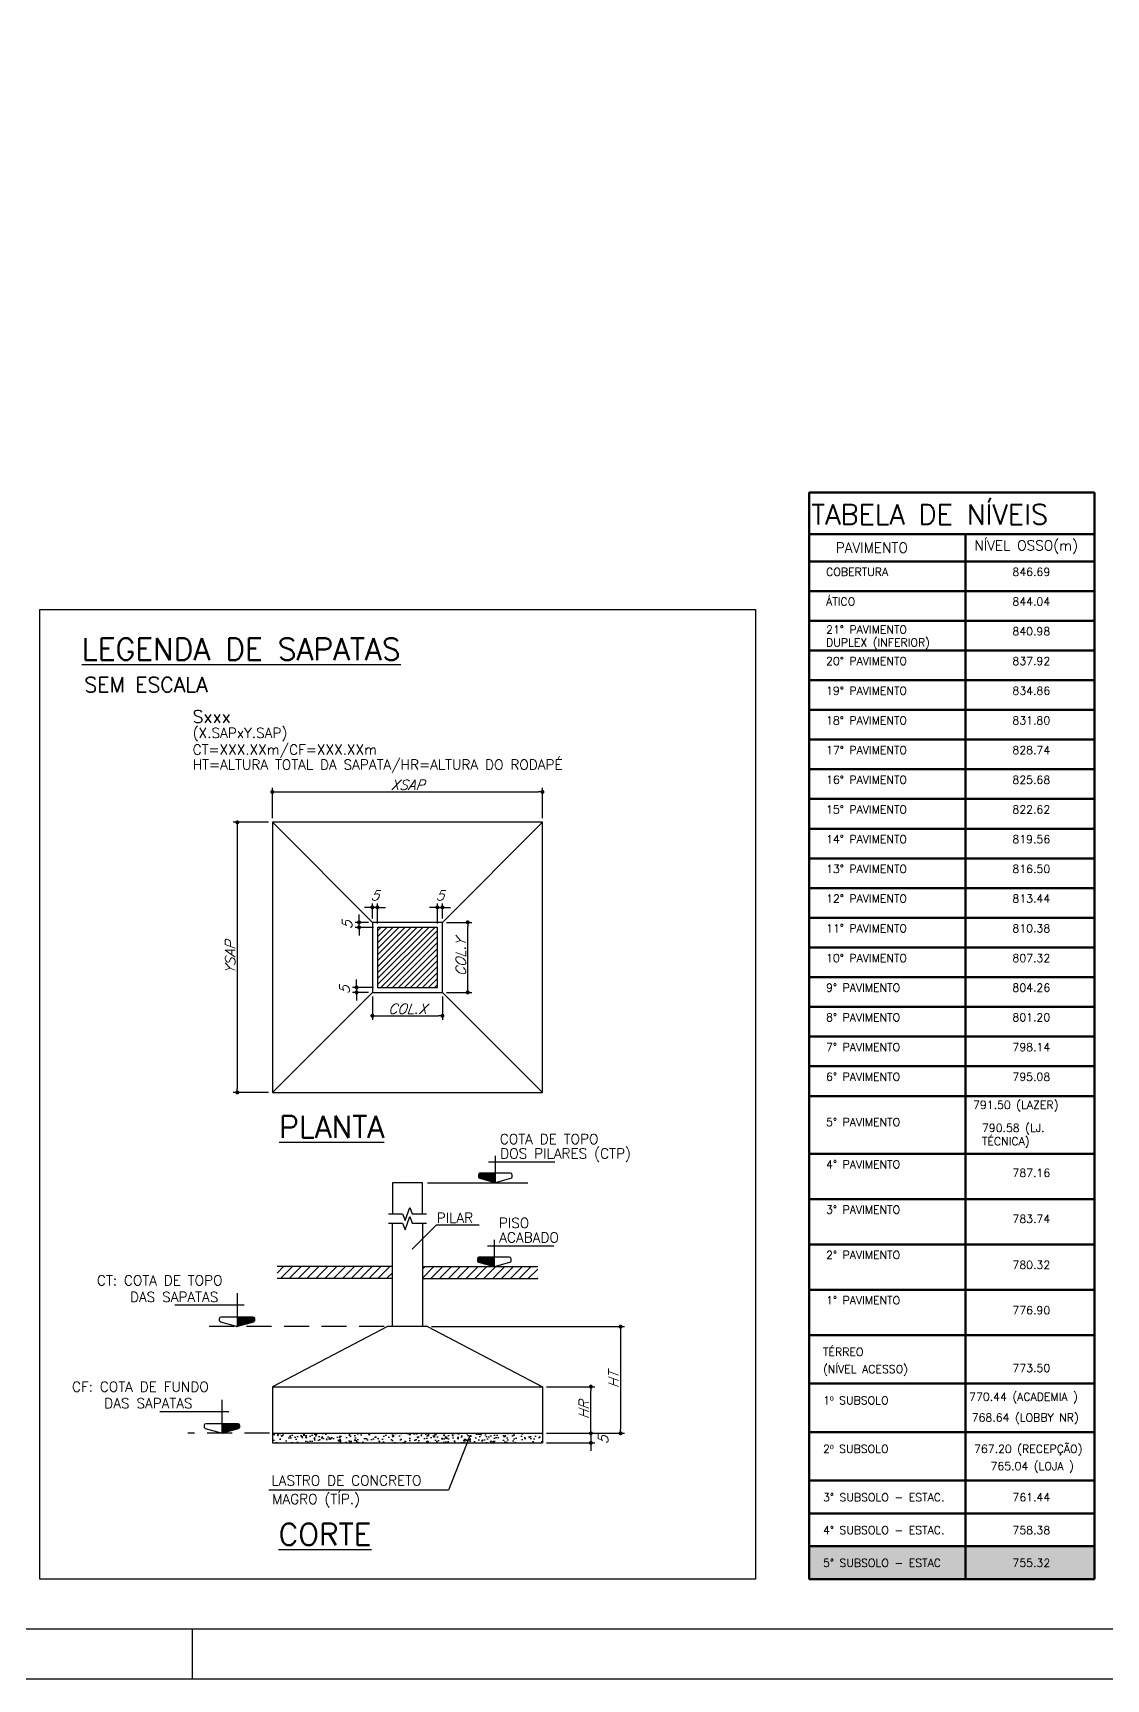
# Model space of a CAD drawing. Header units: millimetres. Extents: x -4137 to 5508, y -2380 to 3650.
# Drawn here: x 3498 to 4571, y -2380 to -735 of the extents above; entities that cross this region are included whole.
import ezdxf

# ---------------------------------------------------------------- set-up
doc = ezdxf.new("R2010")
doc.units = ezdxf.units.MM
doc.header["$LTSCALE"] = 50
doc.linetypes.add('DASHED', pattern=[0.75, 0.5, -0.25])
for name, color, linetype in [('2', 170, 'Continuous'), ('F-AUX', 2, 'Continuous'), ('F-AUX-RED', 1, 'Continuous'), ('F-AUX-YELLOW', 2, 'Continuous'), ('F-BLOCOS-DIM', 2, 'Continuous'), ('F-BLOCOS-NOME', 3, 'Continuous'), ('F-COTAS', 106, 'Continuous'), ('F-HACHURA', 1, 'Continuous'), ('F-MARGEM', 1, 'Continuous'), ('F-PILAR', 5, 'Continuous'), ('F-PILARES-HACH', 174, 'Continuous'), ('F-SAPATES-DET', 3, 'Continuous'), ('F-SOLIDO', 71, 'Continuous'), ('F-TEXTO', 6, 'Continuous'), ('F-TEXTO-GREEN', 3, 'Continuous'), ('F-TEXTO-YELLOW', 2, 'Continuous')]:
    doc.layers.add(name, color=color, linetype=linetype)
doc.layers.add('ARQ-ANO-TXT', color=2, linetype='Continuous', lineweight=9)
doc.layers.add('ARQ-DET', color=1, linetype='Continuous', lineweight=9)
doc.styles.add('CP-TEXT-INCL', font='simplex.shx', dxfattribs={"oblique": 20})
doc.styles.add('MCP', font='simplex.shx')
doc.styles.add('ROMANS', font='simplex.shx')
doc.styles.get("Standard").update_dxf_attribs({"font": 'simplex.shx'})
doc.dimstyles.new('CP-COTAS-50', dxfattribs={"dimscale": 0.8, "dimtxt": 12.5, "dimasz": 5, "dimexe": 5, "dimexo": 5, "dimgap": 2.5, "dimtad": 1, "dimdec": 1, "dimdsep": 46, "dimtxsty": 'CP-TEXT-INCL', "dimblk1": 'DOT', "dimblk2": 'DOT', "dimsah": 1, "dimcen": 9, "dimclrd": 256, "dimclre": 256, "dimclrt": 256, "dimadec": 0, "dimazin": 0, "dimtfac": 1, "dimtdec": 1, "dimtmove": 2, "dimatfit": 3, "dimldrblk": 'DOT', "dimfxl": 0, "dimtolj": 1, "dimarcsym": 0})
pattern_1 = [(45, (2767.7827, -2136.141), (-4.419417, 4.419417), [])]

# ---------------------------------------------------------------- blocks, each defined once
blk = doc.blocks.new('A$C037E4E7A')
h = blk.add_hatch(color=253)
h.dxf.hatch_style = 1
h.paths.add_polyline_path([(285.3, 32.8), (0, 32.8), (0, 0), (285.3, 0)])
at = {"layer": 'ARQ-DET', "lineweight": 50}
for p, q in [((285.3, 1086), (285.3, 0)), ((156.2, 1044.3), (156.2, 0)), ((0, 1017.2), (285.3, 1017.2)), ((0, 987.5), (285.3, 987.5)), ((0, 957.8), (285.3, 957.8)), ((0, 928.1), (285.3, 928.1)), ((0, 898.4), (285.3, 898.4)), ((0, 868.8), (285.3, 868.8)), ((0, 839.1), (285.3, 839.1)), ((0, 809.4), (285.3, 809.4)), ((0, 779.7), (285.3, 779.7)), ((0, 750), (285.3, 750)), ((0, 720.3), (285.3, 720.3)), ((0, 690.6), (285.3, 690.6)), ((0, 660.9), (285.3, 660.9)), ((0, 631.3), (285.3, 631.3)), ((0, 601.6), (285.3, 601.6)), ((0, 571.9), (285.3, 571.9)), ((0, 542.2), (285.3, 542.2)), ((0, 512.5), (285.3, 512.5)), ((0, 482.8), (285.3, 482.8)), ((0, 425), (285.3, 425)), ((0, 379.7), (285.3, 379.7)), ((0, 334.4), (285.3, 334.4)), ((0, 289.1), (285.3, 289.1)), ((0, 243.7), (285.3, 243.7)), ((0, 195.3), (285.3, 195.3)), ((0, 146.9), (285.3, 146.9)), ((0, 98.4), (285.3, 98.4)), ((0, 65.6), (285.3, 65.6)), ((0, 32.8), (285.3, 32.8)), ((0, 0), (285.3, 0))]:
    blk.add_line(p, q, dxfattribs=at)
at = {"layer": 'ARQ-DET', "lineweight": 70}
blk.add_line((0, 1044.3), (285.3, 1044.3), dxfattribs=at)
at = {"layer": 'ARQ-DET', "lineweight": 50}
blk.add_lwpolyline([(285.3, 0), (0, 0), (0, 1086), (285.3, 1086)], dxfattribs=at)
at = {"layer": 'ARQ-ANO-TXT', "color": 4, "lineweight": 20, "insert": (2.2, 1074.2), "char_height": 20, "width": 545.423, "attachment_point": 1, "style": 'ROMANS'}
blk.add_mtext('TABELA DE NÍVEIS ', dxfattribs=at)
at = {"layer": 'ARQ-ANO-TXT', "color": 4, "char_height": 10, "attachment_point": 1, "style": 'ROMANS'}
for s, insert, width in [('NÍVEL OSSO(m)', (165.1, 1038.1), 127.869), ('PAVIMENTO', (26.6, 1035.9), 124.262)]:
    blk.add_mtext(s, dxfattribs=dict(at, insert=insert, width=width))
at = {"layer": 'F-AUX', "char_height": 8, "attachment_point": 1, "style": 'ROMANS'}
for s, insert, width in [('COBERTURA', (16.9, 1010.7), 88.586), ('846.69', (203.2, 1010.7), 44.093), ('ÁTICO', (16.9, 981), 43.291), ('844.04', (203.2, 981), 44.093), ('21° PAVIMENTO', (16.9, 953), 110.633), ('DUPLEX (INFERIOR)', (16.9, 940.1), 139.329), ('840.98', (203.2, 951.3), 44.093), ('20° PAVIMENTO', (16.9, 921.6), 110.633), ('837.92', (203.2, 921.6), 44.093), ('19° PAVIMENTO', (16.9, 891.9), 110.633), ('834.86', (203.2, 891.9), 44.093), ('18° PAVIMENTO', (16.9, 862.2), 110.633), ('831.80', (203.2, 862.2), 44.093), ('17° PAVIMENTO', (16.9, 832.6), 110.633), ('828.74', (203.2, 832.6), 44.093), ('16° PAVIMENTO', (16.9, 802.9), 110.633), ('825.68', (203.2, 802.9), 44.093), ('15° PAVIMENTO', (16.9, 773.2), 110.633), ('822.62', (203.2, 773.2), 44.093), ('14° PAVIMENTO', (16.9, 743.5), 110.633), ('819.56', (203.2, 743.5), 44.093), ('13° PAVIMENTO', (16.9, 713.8), 110.633), ('816.50', (203.2, 713.8), 44.093), ('12° PAVIMENTO', (16.9, 684.1), 110.633), ('813.44', (203.2, 684.1), 44.093), ('11° PAVIMENTO', (16.9, 654.4), 110.633), ('810.38', (203.2, 654.4), 44.093), ('10° PAVIMENTO', (16.9, 624.7), 110.633), ('807.32', (203.2, 624.7), 44.093), ('9° PAVIMENTO', (16.9, 595.1), 102.616), ('804.26', (203.2, 595.1), 44.093), ('8° PAVIMENTO', (16.9, 565.4), 102.616), ('801.20', (203.2, 565.4), 44.093), ('7° PAVIMENTO', (16.9, 535.7), 102.616), ('798.14', (203.2, 535.7), 44.093), ('6° PAVIMENTO', (16.9, 506), 102.616), ('795.08', (203.2, 506), 44.093), ('791.50 (LAZER)', (163.8, 477.9), 196.167), ('5° PAVIMENTO', (16.9, 460.7), 102.616), ('790.58 (LJ. TÉCNICA)', (172.7, 454.9), 92.185), ('4° PAVIMENTO', (16.9, 418.5), 102.616), ('787.16', (203.2, 410), 44.093), ('3° PAVIMENTO', (16.9, 373.2), 102.616), ('783.74', (203.2, 364.1), 44.093), ('2° PAVIMENTO', (16.9, 327.9), 102.616), ('780.32', (203.2, 318), 44.093), ('1° PAVIMENTO', (16.9, 282.6), 102.616), ('776.90 ', (203.2, 272.7), 48.101), ('TÉRREO ', (13.8, 231), 62.932), ('(NÍVEL ACESSO)', (13.8, 213.8), 114.24), ('773.50', (203.2, 214.9), 44.093), ('1º SUBSOLO', (13.8, 182.6), 85.781), ('770.44 (ACADEMIA )', (159.9, 186.2), 177.647), ('768.64 (LOBBY NR)', (162.5, 165.4), 129.473), ('2º SUBSOLO', (13.8, 134.1), 85.781), ('767.20 (RECEPÇÃO)', (164.8, 134.1), 137.089), ('765.04 (LOJA )', (181.3, 116.9), 97.405), ('3° SUBSOLO - ESTAC.', (13.8, 85.7), 151.92), ('761.44', (203.2, 85.7), 44.093), ('4° SUBSOLO - ESTAC.', (13.8, 52.9), 151.92), ('758.38', (203.2, 52.9), 44.093), ('5° SUBSOLO - ESTAC', (13.8, 20.1), 147.911), ('755.32', (203.2, 20.1), 44.093)]:
    blk.add_mtext(s, dxfattribs=dict(at, insert=insert, width=width))
blk = doc.blocks.new('A0-4L_900')
at = {"layer": 'F-MARGEM', "color": 2}
blk.add_line((155.9, 1), (155.9, 0), dxfattribs=at)
blk.add_lwpolyline([(0, 0), (0, 90), (192.9, 90), (192.9, 0)], close=True, dxfattribs=at)
at = {"layer": 'F-MARGEM', "color": 7}
blk.add_lwpolyline([(2.5, 89), (191.9, 89), (191.9, 1), (2.5, 1)], close=True, dxfattribs=at)
blk = doc.blocks.new('_DOT')
at = {"color": 0, "linetype": 'ByBlock'}
blk.add_line((-0.5, 0), (-1, 0), dxfattribs=at)
at = {"color": 0, "linetype": 'ByBlock', "const_width": 0.5}
blk.add_lwpolyline([(-0.25, 0, 1), (0.25, 0, 1)], format="xyb", close=True, dxfattribs=at)
blk = doc.blocks.new('*D105')
at = {"layer": 'DEFPOINTS', "color": 0, "transparency": 16777216}
for p in [(3837.6, -1694.1), (3907.6, -1694.1), (3907.6, -1717.5)]:
    blk.add_point(p, dxfattribs=at)
at = {"layer": 'F-COTAS', "lineweight": -2, "transparency": 16777216}
for p, q in [((3837.6, -1698.1), (3837.6, -1721.5)), ((3907.6, -1698.1), (3907.6, -1721.5)), ((3841.6, -1717.5), (3903.6, -1717.5))]:
    blk.add_line(p, q, dxfattribs=at)
at = {"layer": 'F-COTAS', "lineweight": -2, "transparency": 16777216, "xscale": 4, "yscale": 4, "zscale": 4, "rotation": 180}
blk.add_blockref('_DOT', (3837.6, -1717.5), dxfattribs=at)
at = {"layer": 'F-COTAS', "lineweight": -2, "transparency": 16777216, "xscale": 4, "yscale": 4, "zscale": 4}
blk.add_blockref('_DOT', (3907.6, -1717.5), dxfattribs=at)
at = {"layer": 'F-COTAS', "transparency": 16777216, "insert": (3872.6, -1710.5), "char_height": 10, "attachment_point": 5, "style": 'CP-TEXT-INCL'}
blk.add_mtext('\\A1;COL.X', dxfattribs=at)
blk = doc.blocks.new('*D106')
at = {"layer": 'DEFPOINTS', "color": 0, "transparency": 16777216}
for p in [(3907.6, -1609.1), (3907.6, -1624.1), (3902.6, -1629.1)]:
    blk.add_point(p, dxfattribs=at)
at = {"layer": 'F-COTAS', "lineweight": -2, "transparency": 16777216}
for p, q in [((3898.6, -1609.1), (3894.6, -1609.1)), ((3902.6, -1625.1), (3902.6, -1605.1)), ((3902.6, -1609.1), (3907.6, -1609.1)), ((3907.6, -1620.1), (3907.6, -1605.1)), ((3911.6, -1609.1), (3915.6, -1609.1))]:
    blk.add_line(p, q, dxfattribs=at)
at = {"layer": 'F-COTAS', "lineweight": -2, "transparency": 16777216, "xscale": 4, "yscale": 4, "zscale": 4}
blk.add_blockref('_DOT', (3902.6, -1609.1), dxfattribs=at)
at = {"layer": 'F-COTAS', "lineweight": -2, "transparency": 16777216, "xscale": 4, "yscale": 4, "zscale": 4, "rotation": 180}
blk.add_blockref('_DOT', (3907.6, -1609.1), dxfattribs=at)
at = {"layer": 'F-COTAS', "transparency": 16777216, "insert": (3905.1, -1597.1), "char_height": 10, "attachment_point": 5, "style": 'CP-TEXT-INCL'}
blk.add_mtext('\\A1;5', dxfattribs=at)
blk = doc.blocks.new('*D107')
at = {"layer": 'DEFPOINTS', "color": 0, "transparency": 16777216}
for p in [(3907.6, -1624.1), (3932.9, -1624.1), (3907.6, -1694.1)]:
    blk.add_point(p, dxfattribs=at)
at = {"layer": 'F-COTAS', "lineweight": -2, "transparency": 16777216}
for p, q in [((3911.6, -1624.1), (3936.9, -1624.1)), ((3932.9, -1690.1), (3932.9, -1628.1)), ((3911.6, -1694.1), (3936.9, -1694.1))]:
    blk.add_line(p, q, dxfattribs=at)
at = {"layer": 'F-COTAS', "lineweight": -2, "transparency": 16777216, "xscale": 4, "yscale": 4, "zscale": 4}
for p, rotation in [((3932.9, -1624.1), 90), ((3932.9, -1694.1), 270)]:
    blk.add_blockref('_DOT', p, dxfattribs=dict(at, rotation=rotation))
at = {"layer": 'F-COTAS', "transparency": 16777216, "insert": (3925.9, -1659.1), "char_height": 10, "attachment_point": 5, "rotation": 90, "style": 'CP-TEXT-INCL'}
blk.add_mtext('\\A1;COL.Y', dxfattribs=at)
blk = doc.blocks.new('*D108')
at = {"layer": 'DEFPOINTS', "color": 0, "transparency": 16777216}
for p in [(4007.6, -2088.2), (4056, -2088.2), (4007.6, -2134.8)]:
    blk.add_point(p, dxfattribs=at)
at = {"layer": 'F-COTAS', "lineweight": -2, "transparency": 16777216}
for p, q in [((4011.6, -2088.2), (4060, -2088.2)), ((4056, -2130.8), (4056, -2092.2)), ((4011.6, -2134.8), (4060, -2134.8))]:
    blk.add_line(p, q, dxfattribs=at)
at = {"layer": 'F-COTAS', "lineweight": -2, "transparency": 16777216, "xscale": 4, "yscale": 4, "zscale": 4}
for p, rotation in [((4056, -2088.2), 90), ((4056, -2134.8), 270)]:
    blk.add_blockref('_DOT', p, dxfattribs=dict(at, rotation=rotation))
at = {"layer": 'F-COTAS', "transparency": 16777216, "insert": (4049, -2111.5), "char_height": 10, "attachment_point": 5, "rotation": 90, "style": 'CP-TEXT-INCL'}
blk.add_mtext('\\A1;HR', dxfattribs=at)
blk = doc.blocks.new('*D109')
at = {"layer": 'DEFPOINTS', "color": 0, "transparency": 16777216}
for p in [(3892.6, -2028.2), (4007.6, -2134.8), (4085.7, -2134.8)]:
    blk.add_point(p, dxfattribs=at)
at = {"layer": 'F-COTAS', "lineweight": -2, "transparency": 16777216}
for p, q in [((3896.6, -2028.2), (4089.7, -2028.2)), ((4085.7, -2032.2), (4085.7, -2130.8)), ((4011.6, -2134.8), (4089.7, -2134.8))]:
    blk.add_line(p, q, dxfattribs=at)
at = {"layer": 'F-COTAS', "lineweight": -2, "transparency": 16777216, "xscale": 4, "yscale": 4, "zscale": 4}
for p, rotation in [((4085.7, -2028.2), 90), ((4085.7, -2134.8), 270)]:
    blk.add_blockref('_DOT', p, dxfattribs=dict(at, rotation=rotation))
at = {"layer": 'F-COTAS', "transparency": 16777216, "insert": (4078.7, -2081.5), "char_height": 10, "attachment_point": 5, "rotation": 90, "style": 'CP-TEXT-INCL'}
blk.add_mtext('\\A1;HT', dxfattribs=at)
blk = doc.blocks.new('*D110')
at = {"layer": 'DEFPOINTS', "color": 0, "transparency": 16777216}
for p in [(3737.6, -1524.1), (3702.6, -1794.1), (3737.6, -1794.1)]:
    blk.add_point(p, dxfattribs=at)
at = {"layer": 'F-COTAS', "lineweight": -2, "transparency": 16777216}
for p, q in [((3733.6, -1524.1), (3698.6, -1524.1)), ((3702.6, -1528.1), (3702.6, -1790.1)), ((3733.6, -1794.1), (3698.6, -1794.1))]:
    blk.add_line(p, q, dxfattribs=at)
at = {"layer": 'F-COTAS', "lineweight": -2, "transparency": 16777216, "xscale": 4, "yscale": 4, "zscale": 4}
for p, rotation in [((3702.6, -1524.1), 90), ((3702.6, -1794.1), 270)]:
    blk.add_blockref('_DOT', p, dxfattribs=dict(at, rotation=rotation))
at = {"layer": 'F-COTAS', "transparency": 16777216, "insert": (3695.6, -1659.1), "char_height": 10, "attachment_point": 5, "rotation": 90, "style": 'CP-TEXT-INCL'}
blk.add_mtext('\\A1;YSAP', dxfattribs=at)
blk = doc.blocks.new('*D111')
at = {"layer": 'DEFPOINTS', "color": 0, "transparency": 16777216}
for p in [(3824.3, -1624.1), (3837.6, -1624.1), (3842.6, -1629.1)]:
    blk.add_point(p, dxfattribs=at)
at = {"layer": 'F-COTAS', "lineweight": -2, "transparency": 16777216}
for p, q in [((3833.6, -1624.1), (3820.3, -1624.1)), ((3824.3, -1620.1), (3824.3, -1616.1)), ((3824.3, -1629.1), (3824.3, -1624.1)), ((3838.6, -1629.1), (3820.3, -1629.1)), ((3824.3, -1633.1), (3824.3, -1637.1))]:
    blk.add_line(p, q, dxfattribs=at)
at = {"layer": 'F-COTAS', "lineweight": -2, "transparency": 16777216, "xscale": 4, "yscale": 4, "zscale": 4}
for p, rotation in [((3824.3, -1624.1), 270), ((3824.3, -1629.1), 90)]:
    blk.add_blockref('_DOT', p, dxfattribs=dict(at, rotation=rotation))
at = {"layer": 'F-COTAS', "transparency": 16777216, "insert": (3812.3, -1626.6), "char_height": 10, "attachment_point": 5, "rotation": 90, "style": 'CP-TEXT-INCL'}
blk.add_mtext('\\A1;5', dxfattribs=at)
blk = doc.blocks.new('*D112')
at = {"layer": 'DEFPOINTS', "color": 0, "transparency": 16777216}
for p in [(4007.6, -1493.7), (3737.6, -1524.1), (4007.6, -1524.1)]:
    blk.add_point(p, dxfattribs=at)
at = {"layer": 'F-COTAS', "lineweight": -2, "transparency": 16777216}
for p, q in [((3737.6, -1520.1), (3737.6, -1489.7)), ((3741.6, -1493.7), (4003.6, -1493.7)), ((4007.6, -1520.1), (4007.6, -1489.7))]:
    blk.add_line(p, q, dxfattribs=at)
at = {"layer": 'F-COTAS', "lineweight": -2, "transparency": 16777216, "xscale": 4, "yscale": 4, "zscale": 4, "rotation": 180}
blk.add_blockref('_DOT', (3737.6, -1493.7), dxfattribs=at)
at = {"layer": 'F-COTAS', "lineweight": -2, "transparency": 16777216, "xscale": 4, "yscale": 4, "zscale": 4}
blk.add_blockref('_DOT', (4007.6, -1493.7), dxfattribs=at)
at = {"layer": 'F-COTAS', "transparency": 16777216, "insert": (3872.6, -1486.7), "char_height": 10, "attachment_point": 5, "style": 'CP-TEXT-INCL'}
blk.add_mtext('\\A1;XSAP', dxfattribs=at)
blk = doc.blocks.new('*D113')
at = {"layer": 'DEFPOINTS', "color": 0, "transparency": 16777216}
for p in [(3821.8, -1694.1), (3837.6, -1694.1), (3842.6, -1689.1)]:
    blk.add_point(p, dxfattribs=at)
at = {"layer": 'F-COTAS', "lineweight": -2, "transparency": 16777216}
for p, q in [((3838.6, -1689.1), (3817.8, -1689.1)), ((3833.6, -1694.1), (3817.8, -1694.1)), ((3821.8, -1685.1), (3821.8, -1681.1)), ((3821.8, -1689.1), (3821.8, -1694.1)), ((3821.8, -1698.1), (3821.8, -1702.1))]:
    blk.add_line(p, q, dxfattribs=at)
at = {"layer": 'F-COTAS', "lineweight": -2, "transparency": 16777216, "xscale": 4, "yscale": 4, "zscale": 4}
for p, rotation in [((3821.8, -1689.1), 270), ((3821.8, -1694.1), 90)]:
    blk.add_blockref('_DOT', p, dxfattribs=dict(at, rotation=rotation))
at = {"layer": 'F-COTAS', "transparency": 16777216, "insert": (3809.8, -1691.6), "char_height": 10, "attachment_point": 5, "rotation": 90, "style": 'CP-TEXT-INCL'}
blk.add_mtext('\\A1;5', dxfattribs=at)
blk = doc.blocks.new('*D114')
at = {"layer": 'DEFPOINTS', "color": 0, "transparency": 16777216}
for p in [(4007.6, -2134.8), (4007.6, -2144.4), (4056, -2144.4)]:
    blk.add_point(p, dxfattribs=at)
at = {"layer": 'F-COTAS', "lineweight": -2, "transparency": 16777216}
for p, q in [((4011.6, -2134.8), (4060, -2134.8)), ((4056, -2130.8), (4056, -2126.8)), ((4056, -2134.8), (4056, -2144.4)), ((4011.6, -2144.4), (4060, -2144.4)), ((4056, -2148.4), (4056, -2152.4))]:
    blk.add_line(p, q, dxfattribs=at)
at = {"layer": 'F-COTAS', "lineweight": -2, "transparency": 16777216, "xscale": 4, "yscale": 4, "zscale": 4}
for p, rotation in [((4056, -2134.8), 270), ((4056, -2144.4), 90)]:
    blk.add_blockref('_DOT', p, dxfattribs=dict(at, rotation=rotation))
at = {"layer": 'F-COTAS', "transparency": 16777216, "insert": (4068.3, -2141.5), "char_height": 10, "attachment_point": 5, "rotation": 90, "style": 'CP-TEXT-INCL'}
blk.add_mtext('\\A1;5', dxfattribs=at)
blk = doc.blocks.new('*D115')
at = {"layer": 'DEFPOINTS', "color": 0, "transparency": 16777216}
for p in [(3837.6, -1609.1), (3837.6, -1624.1), (3842.6, -1629.1)]:
    blk.add_point(p, dxfattribs=at)
at = {"layer": 'F-COTAS', "lineweight": -2, "transparency": 16777216}
for p, q in [((3833.6, -1609.1), (3829.6, -1609.1)), ((3837.6, -1620.1), (3837.6, -1605.1)), ((3842.6, -1609.1), (3837.6, -1609.1)), ((3842.6, -1625.1), (3842.6, -1605.1)), ((3846.6, -1609.1), (3850.6, -1609.1))]:
    blk.add_line(p, q, dxfattribs=at)
at = {"layer": 'F-COTAS', "lineweight": -2, "transparency": 16777216, "xscale": 4, "yscale": 4, "zscale": 4}
blk.add_blockref('_DOT', (3837.6, -1609.1), dxfattribs=at)
at = {"layer": 'F-COTAS', "lineweight": -2, "transparency": 16777216, "xscale": 4, "yscale": 4, "zscale": 4, "rotation": 180}
blk.add_blockref('_DOT', (3842.6, -1609.1), dxfattribs=at)
at = {"layer": 'F-COTAS', "transparency": 16777216, "insert": (3840.1, -1597.1), "char_height": 10, "attachment_point": 5, "style": 'CP-TEXT-INCL'}
blk.add_mtext('\\A1;5', dxfattribs=at)

msp = doc.modelspace()

# ---------------------------------------------------------------- hatches: boundary and pattern name
at = {"layer": 'F-AUX'}
h = msp.add_hatch(dxfattribs=at)
h.set_pattern_fill('ANSI31', color=1, scale=50, style=0)
h.set_pattern_definition(pattern_1)
h.paths.add_polyline_path([(3742.428, -1968.217), (3857.632, -1968.217), (3857.632, -1980.217), (3742.428, -1980.217)])
h = msp.add_hatch(dxfattribs=at)
h.set_pattern_fill('ANSI31', color=1, scale=50, style=0)
h.set_pattern_definition(pattern_1)
h.paths.add_polyline_path([(4002.836, -1968.217), (3887.632, -1968.217), (3887.632, -1980.217), (4002.836, -1980.217)])
at = {"layer": 'F-HACHURA'}
h = msp.add_hatch(dxfattribs=at)
h.set_pattern_fill('AR-CONC', color=1, scale=0.066667, style=0)
h.set_pattern_definition([(50, (15205.379, -7400.506), (12.1456446, -1.062606), [1.27, -13.97]), (355, (15205.379, -7400.506), (-2.349522, 12.73711), [1.016, -11.176]), (100.451, (15206.391, -7400.595), (9.796167, 11.674446), [1.079333, -11.872667]), (46.1842, (15205.379, -7397.12), (18.071936, -2.802822), [1.905, -20.955]), (96.6356, (15206.885, -7397.353), (15.82695, 16.495037), [1.619, -17.809]), (351.184, (15205.38, -7397.12), (15.826974, 16.495008), [1.524, -16.764]), (21, (15207.073, -7397.966), (10.107659, -6.817701), [1.27, -13.97]), (326, (15207.073, -7397.966), (4.120135, 12.279198), [1.016, -11.176]), (71.4514, (15207.915, -7398.534), (14.227766, 5.461524), [1.079333, -11.872667]), (37.5, (15205.379, -7400.506), (0.2059069, 5.6370026), [0, -11.0405333, 0, -11.3453333, 0, -11.2183333]), (7.5, (15205.379, -7400.506), (4.4546442, 6.678705), [0, -6.4685333, 0, -10.7865333, 0, -4.2756667]), (327.5, (15201.603, -7400.506), (9.039373, -0.3819163), [0, -4.2333333, 0, -13.208, 0, -17.526]), (317.5, (15199.91, -7400.506), (9.8752787, 1.6950994), [0, -5.5033333, 0, -8.7714667, 0, -12.446])])
h.paths.add_polyline_path([(3737.632, -2134.827), (3737.632, -2144.364), (3872.632, -2144.364), (3872.632, -2134.827)])
h.paths.add_polyline_path([(4007.632, -2144.364), (4007.632, -2134.827), (3872.632, -2134.827), (3872.632, -2144.364)])
at = {"layer": 'F-PILARES-HACH'}
h = msp.add_hatch(dxfattribs=at)
h.set_pattern_fill('ANSI31', color=256, scale=1.333333, style=0)
h.set_pattern_definition([(45, (15205.3792, -7398.0686), (-2.9934187, 2.9934187), [])])
h.paths.add_polyline_path([(3872.632, -1689.088), (3872.632, -1659.088), (3842.632, -1659.088), (3842.632, -1689.088)])
h.paths.add_polyline_path([(3902.632, -1689.088), (3902.632, -1659.088), (3872.632, -1659.088), (3872.632, -1689.088)])
h.paths.add_polyline_path([(3902.632, -1659.088), (3902.632, -1629.088), (3872.632, -1629.088), (3872.632, -1659.088)])
h.paths.add_polyline_path([(3842.632, -1629.088), (3842.632, -1659.088), (3872.632, -1659.088), (3872.632, -1629.088)])
at = {"layer": 'F-SOLIDO'}
for points in [[(3960.372, -1874.77), (3945.172, -1874.77, 0.41421356), (3943.572, -1876.37), (3943.572, -1878.38, 0.33120617), (3944.712, -1879.913), (3959.912, -1884.233, 0.07299342), (3960.372, -1884.3)], [(3959.372, -1958.688), (3944.172, -1958.688, 0.41421356), (3942.572, -1960.288), (3942.572, -1962.297, 0.33120617), (3943.712, -1963.83), (3958.912, -1968.15, 0.07299342), (3959.372, -1968.217)], [(3718.183, -2018.361, -0.41421356), (3719.849, -2020.028), (3719.849, -2022.121, -0.33120617), (3718.662, -2023.717), (3702.828, -2028.217, -0.07299342), (3702.349, -2028.288), (3702.349, -2018.361)], [(3703.044, -2124.971, -0.41421356), (3704.711, -2126.637), (3704.711, -2128.731, -0.33120617), (3703.523, -2130.327), (3687.69, -2134.827, -0.07299342), (3687.211, -2134.897), (3687.211, -2124.971)]]:
    msp.add_hatch(color=256, dxfattribs=at).paths.add_polyline_path(points)

# ---------------------------------------------------------------- linework, layer by layer
at = {"layer": '2'}
for p, q in [((3842.632, -1629.088), (3842.632, -1689.088)), ((3902.632, -1629.088), (3842.632, -1629.088)), ((3902.632, -1689.088), (3902.632, -1629.088)), ((3842.632, -1689.088), (3902.632, -1689.088))]:
    msp.add_line(p, q, dxfattribs=at)
at = {"layer": 'F-AUX', "color": 2}
for p, q in [((3960.372, -1857.498), (3960.372, -1884.3)), ((3953.652, -1863.462), (4020.076, -1863.462)), ((3959.372, -1941.416), (3959.372, -1968.217)), ((3952.652, -1947.379), (4019.076, -1947.379))]:
    msp.add_line(p, q, dxfattribs=at)
at = {"layer": 'F-AUX', "color": 1}
for p, q in [((3892.632, -1884.3), (3993.072, -1884.3)), ((3857.632, -1968.217), (3742.428, -1968.217)), ((3887.632, -1968.217), (4002.836, -1968.217)), ((3857.632, -1980.217), (3742.428, -1980.217)), ((3887.632, -1980.217), (4002.836, -1980.217)), ((3737.632, -2134.827), (3737.632, -2144.364)), ((3935.132, -2137.189), (3913.689, -2191.799)), ((4007.632, -2134.827), (4007.632, -2144.364)), ((3737.632, -2144.364), (4007.632, -2144.364)), ((3913.689, -2191.799), (3734.137, -2191.799))]:
    msp.add_line(p, q, dxfattribs=at)
msp.add_lwpolyline([(3505.298, -1311.234), (4220.531, -1311.234), (4220.531, -2280.469), (3505.298, -2280.469)], close=True, dxfattribs=at)
at = {"layer": 'F-AUX', "color": 2}
for points in [[(3959.912, -1884.233, 0.14676884), (3960.832, -1884.233), (3976.032, -1879.913, 0.33120617), (3977.172, -1878.38), (3977.172, -1876.37, 0.41421356), (3975.572, -1874.77), (3945.172, -1874.77, 0.41421356), (3943.572, -1876.37), (3943.572, -1878.38, 0.33120617), (3944.712, -1879.913), (3959.912, -1884.233, 0.14676884), (3960.832, -1884.233)], [(3958.912, -1968.15, 0.14676884), (3959.832, -1968.15), (3975.032, -1963.83, 0.33120617), (3976.172, -1962.297), (3976.172, -1960.288, 0.41421356), (3974.572, -1958.688), (3944.172, -1958.688, 0.41421356), (3942.572, -1960.288), (3942.572, -1962.297, 0.33120617), (3943.712, -1963.83), (3958.912, -1968.15, 0.14676884), (3959.832, -1968.15)]]:
    msp.add_lwpolyline(points, format="xyb", dxfattribs=at)
at = {"layer": 'F-AUX', "color": 1, "linetype": 'Continuous'}
for points in [[(3853.632, -1915.552), (3867.832, -1915.552), (3870.232, -1922.145), (3875.032, -1908.958), (3877.432, -1915.552), (3891.632, -1915.552)], [(3853.632, -1924.67), (3867.832, -1924.67), (3870.232, -1931.264), (3875.032, -1918.076), (3877.432, -1924.67), (3891.632, -1924.67)]]:
    msp.add_lwpolyline(points, dxfattribs=at)
at = {"layer": 'F-AUX', "color": 1}
msp.add_lwpolyline([(3877.279, -1950.833), (3901.763, -1926.349), (3944.249, -1926.349)], dxfattribs=at)
at = {"layer": 'F-AUX-RED', "linetype": 'DASHED'}
for p, q in [((3849.299, -2028.217), (3668.401, -2028.217)), ((3734.854, -2134.827), (3653.209, -2134.827))]:
    msp.add_line(p, q, dxfattribs=at)
at = {"layer": 'F-AUX-YELLOW'}
for p, q in [((3709.349, -2006.581), (3640.158, -2006.581)), ((3702.349, -1994.861), (3702.349, -2028.288)), ((3687.211, -2101.471), (3687.211, -2134.897)), ((3694.211, -2113.191), (3625.019, -2113.191))]:
    msp.add_line(p, q, dxfattribs=at)
for points in [[(3702.828, -2028.217, -0.14676884), (3701.87, -2028.217), (3686.037, -2023.717, -0.33120617), (3684.849, -2022.121), (3684.849, -2020.028, -0.41421356), (3686.516, -2018.361), (3718.183, -2018.361, -0.41421356), (3719.849, -2020.028), (3719.849, -2022.121, -0.33120617), (3718.662, -2023.717), (3702.828, -2028.217, -0.14676884), (3701.87, -2028.217)], [(3687.69, -2134.827, -0.14676884), (3686.732, -2134.827), (3670.899, -2130.327, -0.33120617), (3669.711, -2128.731), (3669.711, -2126.637, -0.41421356), (3671.378, -2124.971), (3703.044, -2124.971, -0.41421356), (3704.711, -2126.637), (3704.711, -2128.731, -0.33120617), (3703.523, -2130.327), (3687.69, -2134.827, -0.14676884), (3686.732, -2134.827)]]:
    msp.add_lwpolyline(points, format="xyb", dxfattribs=at)
at = {"layer": 'F-PILAR', "color": 2}
for p, q in [((3857.632, -2028.217), (3857.632, -1924.67)), ((3887.632, -1924.67), (3887.632, -2028.217))]:
    msp.add_line(p, q, dxfattribs=at)
msp.add_lwpolyline([(3887.632, -1915.552), (3887.632, -1884.3), (3857.632, -1884.3), (3857.632, -1915.552)], dxfattribs=at)
at = {"layer": 'F-SAPATES-DET', "color": 3}
for p, q in [((3737.632, -1524.088), (3737.632, -1794.088)), ((3837.632, -1624.088), (3737.632, -1524.088)), ((4007.632, -1524.088), (3737.632, -1524.088)), ((3907.632, -1624.088), (4007.632, -1524.088)), ((4007.632, -1794.088), (4007.632, -1524.088)), ((3837.632, -1624.088), (3837.632, -1694.088)), ((3907.632, -1624.088), (3837.632, -1624.088)), ((3907.632, -1694.088), (3907.632, -1624.088)), ((3837.632, -1694.088), (3737.632, -1794.088)), ((3837.632, -1694.088), (3907.632, -1694.088)), ((3907.632, -1694.088), (4007.632, -1794.088)), ((3737.632, -1794.088), (4007.632, -1794.088)), ((3852.632, -2028.217), (3737.632, -2088.217)), ((3892.632, -2028.217), (3852.632, -2028.217)), ((3892.632, -2028.217), (4007.632, -2088.217)), ((3737.632, -2088.217), (3737.632, -2134.827)), ((3737.632, -2088.217), (4007.632, -2088.217)), ((4007.632, -2088.217), (4007.632, -2134.827)), ((3737.632, -2134.827), (4007.632, -2134.827))]:
    msp.add_line(p, q, dxfattribs=at)

# ---------------------------------------------------------------- block references
at = {"layer": 'F-AUX-RED'}
msp.add_blockref('A$C037E4E7A', (4274.225, -2280.469), dxfattribs=at)
msp.add_blockref('A$C037E4E7A', (4274.225, -2280.469), dxfattribs=at)
at = {"layer": 'F-MARGEM', "linetype": 'Continuous', "xscale": 50, "yscale": 50, "zscale": 50}
msp.add_blockref('A0-4L_900', (-4137.496, -2380.469), dxfattribs=at)

# ---------------------------------------------------------------- texts
at = {"layer": 'F-BLOCOS-DIM', "linetype": 'Continuous'}
for s, p in [('(X.SAPxY.SAP)', (3657.931, -1439.724)), ('CT=XXX.XXm/CF=XXX.XXm', (3657.931, -1456.445)), ('HT=ALTURA TOTAL DA SAPATA/HR=ALTURA DO RODAPÉ', (3657.931, -1471.445))]:
    msp.add_text(s, height=10, dxfattribs=at).set_placement(p)
at = {"layer": 'F-BLOCOS-NOME', "linetype": 'Continuous'}
msp.add_text('Sxxx', height=12.5, dxfattribs=at).set_placement((3657.931, -1424.724))
at = {"layer": 'F-TEXTO', "style": 'MCP'}
for s, p in [('%%ULEGENDA DE SAPATAS', (3547.138, -1361.859)), ('%%UPLANTA', (3744.489, -1839.467)), ('%%UCORTE', (3743.843, -2246.735))]:
    msp.add_text(s, height=21.875, dxfattribs=at).set_placement(p)
at = {"layer": 'F-TEXTO', "color": 3}
for s, p in [('COTA DE TOPO', (3964.979, -1845.639)), ('DOS PILARES (CTP)', (3965.402, -1860.106)), ('PISO', (3963.979, -1929.556)), ('ACABADO', (3964.402, -1944.023))]:
    msp.add_text(s, height=10, dxfattribs=at).set_placement(p)
at = {"layer": 'F-TEXTO', "color": 2}
for s, p in [('PILAR', (3901.892, -1924.446)), ('LASTRO DE CONCRETO', (3736.639, -2187.004)), ('MAGRO (TÍP.)', (3737.422, -2205.496))]:
    msp.add_text(s, height=10, dxfattribs=at).set_placement(p)
at = {"layer": 'F-TEXTO-GREEN', "style": 'MCP'}
for s, p in [('CT: COTA DE TOPO', (3562.228, -1986.962)), ('DAS SAPATAS', (3595.293, -2003.536)), ('CF: COTA DE FUNDO', (3537.289, -2093.259)), ('DAS SAPATAS', (3569.571, -2109.832))]:
    msp.add_text(s, height=10, dxfattribs=at).set_placement(p)
at = {"layer": 'F-TEXTO-YELLOW'}
msp.add_text('SEM ESCALA', height=15, dxfattribs=at).set_placement((3549.722, -1394.049))

# ---------------------------------------------------------------- dimensions: what is measured, and where the dimension line sits
at = {"layer": 'F-COTAS'}
for base, p1, p2, text, picture, middle in [((4007.632, -1493.718), (3737.632, -1524.088), (4007.632, -1524.088), 'XSAP', '*D112', (3872.632, -1486.718)), ((3907.632, -1609.127), (3902.632, -1629.088), (3907.632, -1624.088), '5', '*D106', (3905.132, -1597.127)), ((3907.632, -1717.511), (3837.632, -1694.088), (3907.632, -1694.088), 'COL.X', '*D105', (3872.632, -1710.511))]:
    dim = msp.add_linear_dim(base=base, p1=p1, p2=p2, text=text, dimstyle='CP-COTAS-50', override={"dimtxsty": 'CP-TEXT-INCL'}, dxfattribs=at)
    dim.commit()
    dim.dimension.update_dxf_attribs({"geometry": picture, "text_midpoint": middle})
for base, p1, p2, angle, text, picture, middle in [((3702.584, -1794.088), (3737.632, -1524.088), (3737.632, -1794.088), 90, 'YSAP', '*D110', (3695.584, -1659.088)), ((3837.632, -1609.127), (3842.632, -1629.088), (3837.632, -1624.088), 180, '5', '*D115', (3840.132, -1597.127)), ((3824.266, -1624.088), (3842.632, -1629.088), (3837.632, -1624.088), 90, '5', '*D111', (3812.266, -1626.588)), ((3932.946, -1624.088), (3907.632, -1694.088), (3907.632, -1624.088), 90, 'COL.Y', '*D107', (3925.946, -1659.088)), ((3821.766, -1694.088), (3842.632, -1689.088), (3837.632, -1694.088), 90, '5', '*D113', (3809.766, -1691.588))]:
    dim = msp.add_linear_dim(base=base, p1=p1, p2=p2, angle=angle, text=text, dimstyle='CP-COTAS-50', override={"dimtxsty": 'CP-TEXT-INCL'}, dxfattribs=at)
    dim.commit()
    dim.dimension.update_dxf_attribs({"geometry": picture, "text_midpoint": middle})
for base, p1, p2, text, picture, middle in [((4085.672, -2134.827), (3892.632, -2028.217), (4007.632, -2134.827), 'HT', '*D109', (4078.672, -2081.522)), ((4055.969, -2088.217), (4007.632, -2134.827), (4007.632, -2088.217), 'HR', '*D108', (4048.969, -2111.522))]:
    dim = msp.add_linear_dim(base=base, p1=p1, p2=p2, angle=90, text=text, dimstyle='CP-COTAS-50', dxfattribs=at)
    dim.commit()
    dim.dimension.update_dxf_attribs({"geometry": picture, "text_midpoint": middle})
dim = msp.add_linear_dim(base=(4055.969, -2144.364), p1=(4007.632, -2134.827), p2=(4007.632, -2144.364), angle=90, text='5', dimstyle='CP-COTAS-50', dxfattribs=at)
dim.commit()
dim.dimension.update_dxf_attribs({"geometry": '*D114', "text_midpoint": (4068.335, -2141.506), "dimtype": 160})

doc.saveas('drawing.dxf')
